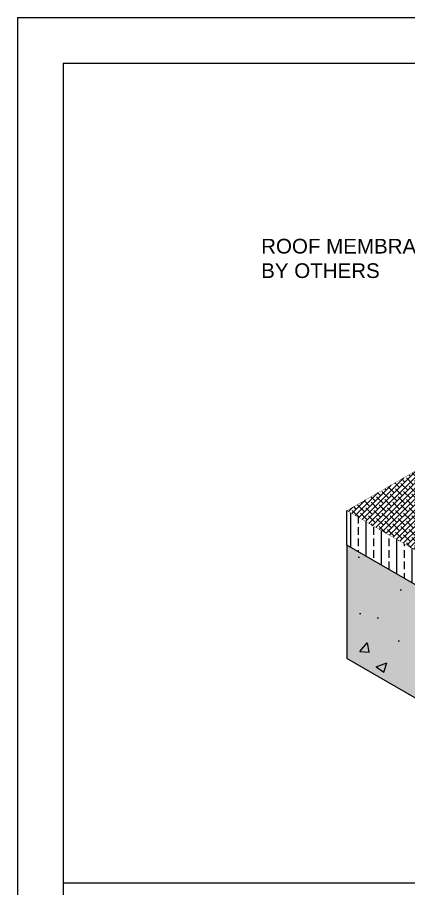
# Model space of a CAD drawing. Extents: x 461.6 to 512.6, y 59.2 to 125.2.
# Drawn here: x 461.6 to 474.38, y 96.69 to 125.16 of the extents above; entities that cross this region are included whole.
import ezdxf

# ---------------------------------------------------------------- set-up
doc = ezdxf.new("R2010")
doc.units = 0
doc.header["$LTSCALE"] = 1.5
doc.header["$MEASUREMENT"] = 0
for name, color, linetype in [('8x11-ttb$0$B', 5, 'CONTINUOUS'), ('STRUCTURE', 250, 'CONTINUOUS'), ('TEXT', 7, 'CONTINUOUS')]:
    doc.layers.add(name, color=color, linetype=linetype)
doc.layers.add('VIEWPORT', color=7, linetype='CONTINUOUS', plot=False)
doc.styles.add('DETAILS', font='sanss___.ttf', dxfattribs={"height": 1})

msp = doc.modelspace()

# ---------------------------------------------------------------- hatches: boundary and pattern name
at = {"layer": 'STRUCTURE', "true_color": 0xebebeb}
h = msp.add_hatch(color=7, dxfattribs=at)
h.paths.add_polyline_path([(472.368, 107.912), (472.368, 104.206), (477.873, 101.028), (477.873, 104.734)])
h.paths.add_polyline_path([(477.873, 104.734), (477.873, 101.028), (490.653, 108.407), (490.653, 112.112)])
at = {"layer": 'STRUCTURE'}
h = msp.add_hatch(dxfattribs=at)
h.set_pattern_fill('AR-CONC', color=256, scale=0.5, style=0)
h.set_pattern_definition([(50, (-19.47, -0.5092), (3.586301, -0.31376), [0.375, -4.125]), (355, (-19.47, -0.5092), (-0.693757, 3.76096), [0.3, -3.3]), (100.4514, (-19.171, -0.5354), (2.892547, 3.447198), [0.3187, -3.50571]), (46.1842, (-19.47, 0.4908), (5.336205, -0.827595), [0.5625, -6.1875]), (96.6356, (-19.025, 0.422), (4.673314, 4.87059), [0.47805, -5.258565]), (351.1842, (-19.47, 0.491), (4.67331, 4.870593), [0.45, -4.95]), (21, (-18.97, 0.2408), (2.984535, -2.013094), [0.375, -4.125]), (326, (-18.97, 0.2408), (1.216577, 3.62575), [0.3, -3.3]), (71.4514, (-18.721, 0.073), (4.201113, 1.612652), [0.3187, -3.50571]), (37.5, (-19.4699, -0.5092), (0.0607993, 1.6644693), [0, -3.26, 0, -3.35, 0, -3.3125]), (7.5, (-19.4699, -0.5092), (1.3153477, 1.9720586), [0, -1.91, 0, -3.185, 0, -1.2625]), (327.5, (-20.5849, -0.5092), (2.6691122, -0.1127744), [0, -1.25, 0, -3.9, 0, -5.175]), (317.5, (-21.0849, -0.5092), (2.915931, 0.500525), [0, -1.625, 0, -2.59, 0, -3.675])])
h.paths.add_polyline_path([(477.873, 104.734), (477.873, 101.028), (490.653, 108.407), (490.653, 112.112)])
h.paths.add_polyline_path([(477.873, 104.734), (472.368, 107.912), (472.368, 104.206), (477.873, 101.028)])
at = {"layer": 'STRUCTURE', "linetype": 'Continuous'}
h = msp.add_hatch(dxfattribs=at)
h.set_pattern_fill('ANSI38', color=252, style=0)
h.set_pattern_definition([(45, (-19.46986, -0.50923), (-0.088388348, 0.088388348), []), (135, (-19.46986, -0.50923), (-0.265165043, 0.088388348), [0.3125, -0.1875])])
h.paths.add_polyline_path([(474.717, 110.116), (474.717, 110.397), (472.368, 109.041), (474.717, 107.685)])
h = msp.add_hatch(dxfattribs=at)
h.set_pattern_fill('ANSI33', color=256, scale=2, angle=45, style=0)
h.paths.add_polyline_path([(472.368, 109.041), (472.368, 107.912), (474.717, 106.556), (474.717, 107.685)])

# ---------------------------------------------------------------- linework, layer by layer
at = {"layer": '8x11-ttb$0$B', "color": 7}
for p, q in [((463.102, 123.664), (463.102, 60.664)), ((463.102, 123.664), (511.102, 123.664)), ((511.102, 96.862), (463.102, 96.862))]:
    msp.add_line(p, q, dxfattribs=at)
at = {"layer": 'STRUCTURE', "linetype": 'Continuous'}
msp.add_line((472.368, 107.912), (472.368, 109.041), dxfattribs=at)
at = {"layer": 'STRUCTURE'}
for p, q in [((477.873, 104.734), (472.368, 107.912)), ((472.368, 107.912), (472.368, 104.206)), ((477.873, 101.028), (472.368, 104.206))]:
    msp.add_line(p, q, dxfattribs=at)
at = {"layer": 'STRUCTURE', "linetype": 'Continuous', "const_width": 0.01}
msp.add_lwpolyline([(474.717, 107.685), (472.368, 109.041), (474.717, 110.397)], dxfattribs=at)
at = {"layer": 'VIEWPORT', "color": 1}
for q in [(461.602, 59.164), (512.602, 125.164)]:
    msp.add_line((461.602, 125.164), q, dxfattribs=at)

# ---------------------------------------------------------------- texts
at = {"layer": 'TEXT', "insert": (469.568, 117.926), "char_height": 0.48, "width": 12.84758, "attachment_point": 1, "style": 'DETAILS'}
msp.add_mtext('ROOF MEMBRANE\\PBY OTHERS ', dxfattribs=at)

doc.saveas('drawing.dxf')
